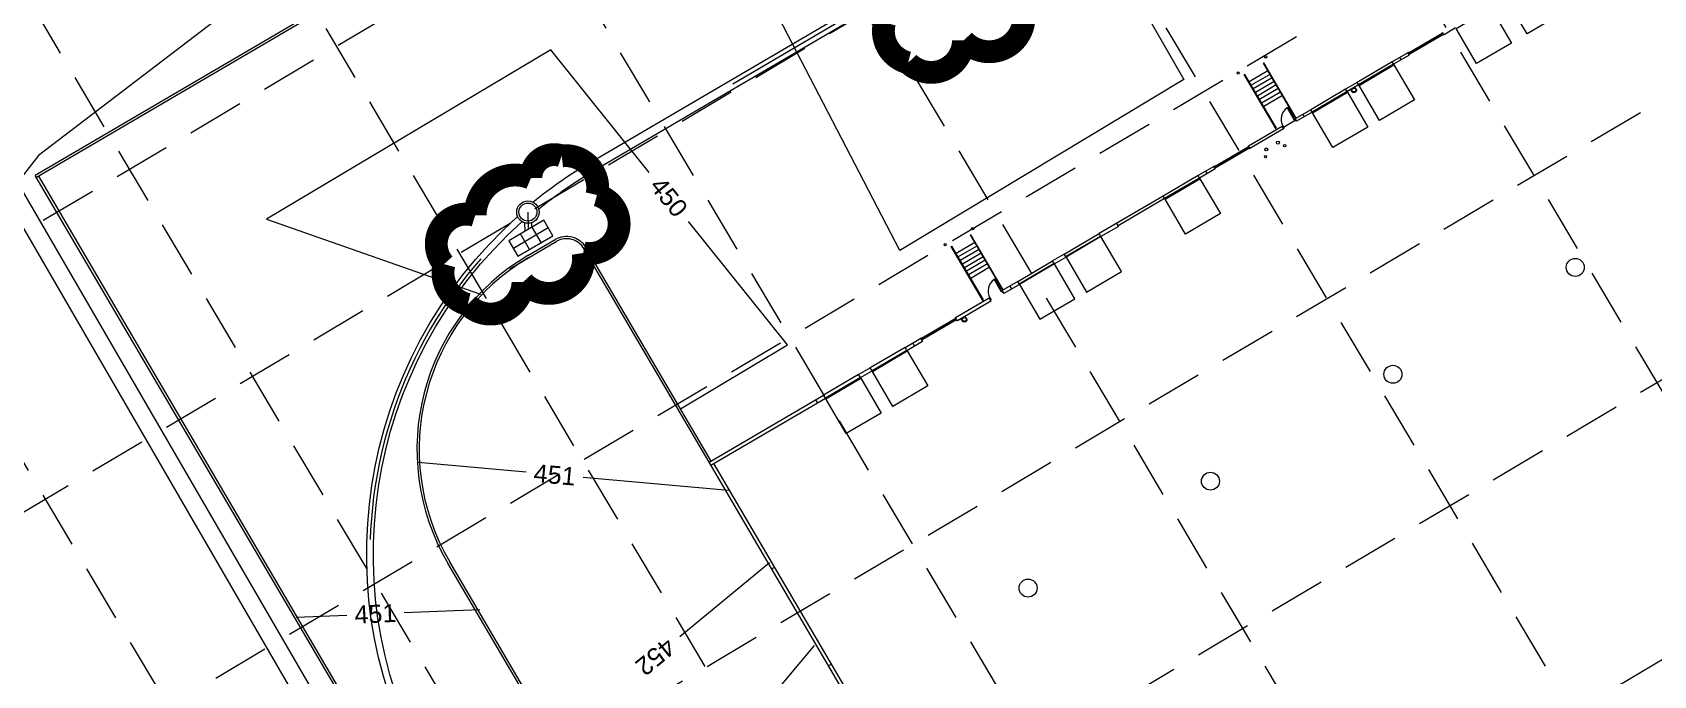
# Model space of a CAD drawing. Header units: inches. Extents: x 2527773 to 2531821, y 6906669 to 6910268.
# Drawn here: x 2528628.7 to 2528989, y 6908609.1 to 6908752.2 of the extents above; entities that cross this region are included whole.
import ezdxf
from ezdxf.enums import TextEntityAlignment as Align

# ---------------------------------------------------------------- set-up
doc = ezdxf.new("R2010")
doc.units = ezdxf.units.IN
doc.header["$MEASUREMENT"] = 0
doc.linetypes.add('DGN Style 4', pattern=[136.947622, 68.431042, -34.215521, 0.085539, -34.215521])
doc.linetypes.add('HIDDEN', pattern=[0.009525, 0.00635, -0.003175])
for name, color, linetype, lineweight in [('CE-GRADE-25128 - CE-GRAD-CONT-MAJR-LABL-STD1', 1, 'Continuous', 30), ('CE-GRADE-25128 - CE-GRAD-CONT-MAJR-LINE', 1, 'Continuous', 80), ('CE-GRADE-25128 - CE-GRAD-CONT-MINR-LABL-STD1', 40, 'Continuous', 30), ('CE-GRADE-25128 - CE-GRAD-CONT-MINR-LINE', 40, 'Continuous', 53), ('CE-PUTIL-25128 - CE-UTIL-STRM-INLT', 251, 'Continuous', 13), ('CE-PUTIL-25128 - CE-UTIL-STRM-RCP-CL3-48IN', 251, 'DGN Style 4', 13), ('CE-PUTIL-25128 - CE-UTIL-STRM-WALL', 251, 'Continuous', 13), ('CE-SITE-25128 - 906-BP-01$0$A-BOLLARD', 251, 'Continuous', 0), ('CE-SITE-25128 - 906-BP-01$0$A-DOCK DOOR LINE', 251, 'Continuous', 0), ('CE-SITE-25128 - 906-BP-01$0$A-DOCK-LEVELER', 251, 'Continuous', 0), ('CE-SITE-25128 - 906-BP-01$0$A-DOOR', 251, 'Continuous', 0), ('CE-SITE-25128 - 906-BP-01$0$A-DOOR-SHELL', 251, 'Continuous', 0), ('CE-SITE-25128 - 906-BP-01$0$A-FLOR', 251, 'Continuous', 0), ('CE-SITE-25128 - 906-BP-01$0$A-FLOR-STRS', 251, 'Continuous', 0), ('CE-SITE-25128 - 906-BP-01$0$A-WALL-SHELL', 251, 'Continuous', 0), ('CE-SITE-25128 - 906-BP-01$0$P-FIXT', 251, 'Continuous', 0), ('CE-SITE-25128 - a-paving', 251, 'Continuous', 0)]:
    doc.layers.add(name, color=color, linetype=linetype, lineweight=lineweight)
doc.layers.add('GRID', color=254, linetype='HIDDEN')
doc.layers.add('LEGEND', color=7, linetype='Continuous')
doc.styles.get("Standard").update_dxf_attribs({"font": 'ARIAL.TTF'})

# ---------------------------------------------------------------- blocks, each defined once
blk = doc.blocks.new('906-BP-01$0$A$C3CD811FF_2')
at = {"layer": 'CE-SITE-25128 - 906-BP-01$0$A-BOLLARD', "ltscale": 0.273403}
for centre in [(-1.96, 4.22), (-3.82, 3.13)]:
    blk.add_circle(centre, 0.0762, dxfattribs=at)
at = {"layer": 'CE-SITE-25128 - 906-BP-01$0$A-FLOR-STRS', "ltscale": 0.273403}
for p, q in [((-2.07, 3.81), (-2.1, 3.79)), ((0.04, 0.14), (-2.1, 3.79)), ((0.12, 0.07), (-2.07, 3.81)), ((-3.41, 3.02), (-3.37, 3.04)), ((-1.22, -0.71), (-3.41, 3.02)), ((-1.23, -0.61), (-3.37, 3.04)), ((-1.81, 3.28), (-3.08, 2.54)), ((-1.67, 3.04), (-2.94, 2.3)), ((-1.52, 2.8), (-2.8, 2.06)), ((-1.38, 2.56), (-2.65, 1.82)), ((-1.24, 2.32), (-2.51, 1.57)), ((-1.1, 2.08), (-2.37, 1.33)), ((-0.96, 1.84), (-2.23, 1.09)), ((-0.82, 1.6), (-2.09, 0.85)), ((0.04, 0.14), (0.07, 0.16)), ((-1.27, -0.63), (-1.23, -0.61))]:
    blk.add_line(p, q, dxfattribs=at)

msp = doc.modelspace()

# ---------------------------------------------------------------- linework, layer by layer
at = {"layer": 'CE-GRADE-25128 - CE-GRAD-CONT-MAJR-LINE', "color": 35, "linetype": 'Continuous', "lineweight": 0, "flags": 128}
for points in [[(2528868.08, 6908770.55), (2528884.63, 6908741.69), (2528821.49, 6908703.64), (2528783.61, 6908776.71), (2528844.47, 6908811.71), (2528861.13, 6908782.66)], [(2528765.78, 6908720.98), (2528743.87, 6908748.3), (2528680.68, 6908710.61), (2528728.23, 6908693.94)], [(2528772.72, 6908668.47), (2528796.52, 6908682.67), (2528774.52, 6908710.09)]]:
    msp.add_lwpolyline(points, dxfattribs=at)
at = {"layer": 'CE-GRADE-25128 - CE-GRAD-CONT-MINR-LABL-STD1', "color": 35, "linetype": 'Continuous', "lineweight": 0}
for p, q in [((2528687.32, 6908622.11), (2528698.55, 6908622.59)), ((2528711.26, 6908623.13), (2528728.1, 6908623.85))]:
    msp.add_line(p, q, dxfattribs=at)
at = {"layer": 'CE-GRADE-25128 - CE-GRAD-CONT-MINR-LINE', "color": 35, "linetype": 'Continuous', "lineweight": 0}
for p, q in [((2528620.55, 6908719.07), (2528694.24, 6908592)), ((2528738.42, 6908654.35), (2528714.44, 6908656.54)), ((2528783.36, 6908650.25), (2528751.1, 6908653.19)), ((2528792.51, 6908634.17), (2528772.58, 6908617.74))]:
    msp.add_line(p, q, dxfattribs=at)
at = {"layer": 'CE-GRADE-25128 - CE-GRAD-CONT-MINR-LINE', "color": 35, "linetype": 'Continuous', "lineweight": 0, "flags": 128}
for points in [[(2529133.48, 6909048.29), (2529092.28, 6909019.24), (2529085.81, 6909014.99), (2529049.71, 6908994.89), (2529035.81, 6908986.06), (2529008.36, 6908965.94), (2528995.92, 6908957.61), (2528956.79, 6908933.8), (2528930.11, 6908918.32), (2528910.72, 6908904.53), (2528855.31, 6908869.93), (2528833.89, 6908855.07), (2528780.18, 6908823.04), (2528754.86, 6908804.31), (2528719.31, 6908787.58), (2528704.46, 6908777.22), (2528670.6, 6908755.77), (2528630.03, 6908724.75), (2528625.36, 6908718.75), (2528701.88, 6908586.8), (2528710.59, 6908582.02)], [(2528802.42, 6908615.81), (2528770.97, 6908578.12), (2528843.96, 6908455.82)]]:
    msp.add_lwpolyline(points, dxfattribs=at)
at = {"layer": 'CE-PUTIL-25128 - CE-UTIL-STRM-INLT', "color": 5, "extrusion": (0, 0, -1)}
for p, q in [((2528743.33, 6908708.68), (2528735.57, 6908704.11)), ((2528741.76, 6908705.43), (2528739.73, 6908708.88)), ((2528739.17, 6908703.91), (2528737.14, 6908707.36))]:
    msp.add_line(p, q, dxfattribs=at)
at = {"layer": 'CE-PUTIL-25128 - CE-UTIL-STRM-INLT', "color": 5, "flags": 128}
msp.add_lwpolyline([(2528744.34, 6908706.95), (2528742.31, 6908710.4), (2528734.56, 6908705.84), (2528736.59, 6908702.39)], close=True, dxfattribs=at)
at = {"layer": 'CE-PUTIL-25128 - CE-UTIL-STRM-INLT', "color": 5, "lineweight": 0}
for radius in [2.5, 2]:
    msp.add_circle((2528738.81, 6908712.2), radius, dxfattribs=at)
at = {"layer": 'CE-PUTIL-25128 - CE-UTIL-STRM-RCP-CL3-48IN', "color": 5, "lineweight": 0}
msp.add_line((2528738.81, 6908712.2), (2528738.83, 6908708.33), dxfattribs=at)
at = {"layer": 'CE-PUTIL-25128 - CE-UTIL-STRM-RCP-CL3-48IN', "color": 5, "lineweight": 0, "flags": 128}
msp.add_lwpolyline([(2530918.43, 6908915.77), (2530890.12, 6908963.09), (2530239.22, 6909451.42, 0.302205), (2530018.05, 6909463.97), (2528753.12, 6908722.39, 0.415961), (2528717.73, 6908585.03), (2528785.5, 6908471), (2528781.08, 6908463.12)], format="xyb", dxfattribs=at)
at = {"layer": 'CE-PUTIL-25128 - CE-UTIL-STRM-WALL', "color": 5, "lineweight": 0}
for p, q in [((2528752.62, 6908723.25), (2528831.47, 6908769.48)), ((2528753.63, 6908721.52), (2528832.48, 6908767.75)), ((2528738.07, 6908709.82), (2528738.09, 6908707.89)), ((2528739.57, 6908709.83), (2528739.58, 6908708.77))]:
    msp.add_line(p, q, dxfattribs=at)
at = {"layer": 'CE-PUTIL-25128 - CE-UTIL-STRM-WALL', "color": 5, "lineweight": 0, "extrusion": (0, 0, -1)}
for radius, start, end in [(101, 50.8473, 59.6184), (99, 50.8604, 59.6184), (100.75, 329.2768, 48.1796), (99.25, 329.2768, 48.1694)]:
    msp.add_arc((-2528803.7, 6908636.12), radius, start, end, dxfattribs=at)
at = {"layer": 'CE-SITE-25128 - 906-BP-01$0$A-BOLLARD', "lineweight": 0, "ltscale": 0.273403}
for p, q in [((2528921.6, 6908739.42), (2528921.74, 6908739.5)), ((2528921.6, 6908739.42), (2528921.74, 6908739.5)), ((2528921.6, 6908739.41), (2528921.74, 6908739.49)), ((2528921.6, 6908739.41), (2528921.74, 6908739.49)), ((2528921.6, 6908739.41), (2528921.6, 6908739.42)), ((2528921.6, 6908739.41), (2528921.6, 6908739.42)), ((2528922.15, 6908738.8), (2528921.74, 6908739.5)), ((2528922.15, 6908738.8), (2528921.74, 6908739.5)), ((2528922.15, 6908738.79), (2528921.74, 6908739.49)), ((2528922.15, 6908738.79), (2528921.74, 6908739.49)), ((2528922.15, 6908738.8), (2528922.71, 6908738.85)), ((2528922.15, 6908738.8), (2528922.71, 6908738.85)), ((2528922.15, 6908738.79), (2528922.71, 6908738.84)), ((2528922.15, 6908738.79), (2528922.71, 6908738.84)), ((2528922.61, 6908740.01), (2528922.75, 6908740.09)), ((2528922.61, 6908740.01), (2528922.75, 6908740.09)), ((2528923.01, 6908739.31), (2528922.61, 6908740.01)), ((2528923.01, 6908739.31), (2528922.61, 6908740.01)), ((2528922.62, 6908740), (2528922.75, 6908740.08)), ((2528922.62, 6908740), (2528922.75, 6908740.08)), ((2528923.03, 6908739.31), (2528922.62, 6908740)), ((2528923.03, 6908739.31), (2528922.62, 6908740)), ((2528923.01, 6908739.31), (2528922.7, 6908738.84)), ((2528923.01, 6908739.31), (2528922.7, 6908738.84)), ((2528923.03, 6908739.31), (2528922.71, 6908738.84)), ((2528923.03, 6908739.31), (2528922.71, 6908738.84)), ((2528922.75, 6908740.08), (2528922.75, 6908740.09)), ((2528922.75, 6908740.08), (2528922.75, 6908740.09)), ((2528835, 6908688.42), (2528835.14, 6908688.5)), ((2528835, 6908688.41), (2528835.14, 6908688.49)), ((2528835, 6908688.41), (2528835, 6908688.42)), ((2528835.55, 6908687.8), (2528835.14, 6908688.5)), ((2528835.55, 6908687.79), (2528835.14, 6908688.49)), ((2528835.55, 6908687.8), (2528836.11, 6908687.85)), ((2528835.55, 6908687.79), (2528836.11, 6908687.84)), ((2528836.01, 6908689.01), (2528836.15, 6908689.09)), ((2528836.42, 6908688.31), (2528836.01, 6908689.01)), ((2528836.02, 6908689.01), (2528836.15, 6908689.08)), ((2528836.43, 6908688.31), (2528836.02, 6908689.01)), ((2528836.42, 6908688.31), (2528836.1, 6908687.84)), ((2528836.43, 6908688.31), (2528836.11, 6908687.84)), ((2528836.15, 6908689.08), (2528836.15, 6908689.09))]:
    msp.add_line(p, q, dxfattribs=at)
for centre, radius in [((2528907.01, 6908726.99), 0.25), ((2528902.76, 6908724.5), 0.25), ((2528971.62, 6908699.89), 2), ((2528931.08, 6908676.12), 2), ((2528890.53, 6908652.35), 2), ((2528849.99, 6908628.58), 2)]:
    msp.add_circle(centre, radius, dxfattribs=at)
at = {"layer": 'CE-SITE-25128 - 906-BP-01$0$A-DOCK DOOR LINE', "lineweight": 0, "ltscale": 0.273403}
for p, q in [((2528934.56, 6908747.62), (2528942.04, 6908752)), ((2528934.73, 6908747.33), (2528942.21, 6908751.72)), ((2528891.43, 6908722.33), (2528898.91, 6908726.72)), ((2528891.6, 6908722.05), (2528899.07, 6908726.43)), ((2528826.3, 6908684.15), (2528833.77, 6908688.53)), ((2528826.46, 6908683.86), (2528833.94, 6908688.25))]:
    msp.add_line(p, q, dxfattribs=at)
at = {"layer": 'CE-SITE-25128 - 906-BP-01$0$A-DOCK-LEVELER', "lineweight": 0, "ltscale": 0.273403, "flags": 128}
for points in [[(2528968.65, 6908756.37), (2528960.89, 6908751.82), (2528956.33, 6908759.59), (2528964.1, 6908764.14), (2528968.65, 6908756.37)], [(2528957.43, 6908749.8), (2528949.67, 6908745.25), (2528945.12, 6908753.01), (2528952.88, 6908757.56), (2528957.43, 6908749.8)], [(2528935.87, 6908737.16), (2528928.1, 6908732.6), (2528923.55, 6908740.37), (2528931.32, 6908744.92), (2528935.87, 6908737.16)], [(2528925.52, 6908731.09), (2528917.75, 6908726.54), (2528913.2, 6908734.3), (2528920.96, 6908738.85), (2528925.52, 6908731.09)], [(2528892.73, 6908711.87), (2528884.97, 6908707.32), (2528880.42, 6908715.08), (2528888.18, 6908719.63), (2528892.73, 6908711.87)], [(2528862.97, 6908694.42), (2528870.74, 6908698.97), (2528866.18, 6908706.74), (2528858.42, 6908702.18), (2528862.97, 6908694.42)], [(2528852.62, 6908688.35), (2528860.38, 6908692.9), (2528855.83, 6908700.67), (2528848.07, 6908696.12), (2528852.62, 6908688.35)], [(2528827.69, 6908673.54), (2528819.92, 6908668.99), (2528815.37, 6908676.75), (2528823.13, 6908681.31), (2528827.69, 6908673.54)], [(2528817.33, 6908667.47), (2528809.57, 6908662.92), (2528805.02, 6908670.68), (2528812.78, 6908675.24), (2528817.33, 6908667.47)]]:
    msp.add_lwpolyline(points, dxfattribs=at)
at = {"layer": 'CE-SITE-25128 - 906-BP-01$0$A-DOOR', "lineweight": 0, "ltscale": 0.273403}
for p, q in [((2528931.23, 6908745.06), (2528923.47, 6908740.51)), ((2528923.55, 6908740.37), (2528931.32, 6908744.92)), ((2528931.32, 6908744.92), (2528931.23, 6908745.06)), ((2528923.47, 6908740.51), (2528923.55, 6908740.37)), ((2528920.88, 6908739), (2528913.12, 6908734.44)), ((2528913.2, 6908734.3), (2528920.96, 6908738.85)), ((2528920.96, 6908738.85), (2528920.88, 6908739)), ((2528913.12, 6908734.44), (2528913.2, 6908734.3)), ((2528906.48, 6908731.26), (2528906.63, 6908731.34)), ((2528906.48, 6908731.26), (2528906.74, 6908730.82)), ((2528906.63, 6908731.34), (2528906.88, 6908730.91)), ((2528906.74, 6908730.82), (2528906.88, 6908730.91)), ((2528909.36, 6908732.94), (2528909.07, 6908732.77)), ((2528909.36, 6908732.94), (2528909.21, 6908732.86)), ((2528909.21, 6908732.86), (2528909.47, 6908732.43)), ((2528909.36, 6908732.94), (2528909.61, 6908732.51)), ((2528909.61, 6908732.51), (2528909.47, 6908732.43)), ((2528888.1, 6908719.78), (2528880.33, 6908715.23)), ((2528880.42, 6908715.08), (2528888.18, 6908719.63)), ((2528888.18, 6908719.63), (2528888.1, 6908719.78)), ((2528880.33, 6908715.23), (2528880.42, 6908715.08)), ((2528858.33, 6908702.33), (2528866.1, 6908706.88)), ((2528866.18, 6908706.74), (2528858.42, 6908702.18)), ((2528866.1, 6908706.88), (2528866.18, 6908706.74)), ((2528847.98, 6908696.26), (2528855.75, 6908700.81)), ((2528855.75, 6908700.81), (2528855.83, 6908700.67)), ((2528858.42, 6908702.18), (2528858.33, 6908702.33)), ((2528855.83, 6908700.67), (2528848.07, 6908696.12)), ((2528844.23, 6908694.76), (2528843.94, 6908694.59)), ((2528844.23, 6908694.76), (2528844.08, 6908694.67)), ((2528844.08, 6908694.67), (2528844.34, 6908694.24)), ((2528844.23, 6908694.76), (2528844.48, 6908694.33)), ((2528844.48, 6908694.33), (2528844.34, 6908694.24)), ((2528848.07, 6908696.12), (2528847.98, 6908696.26)), ((2528841.35, 6908693.07), (2528841.49, 6908693.16)), ((2528841.35, 6908693.07), (2528841.6, 6908692.64)), ((2528841.49, 6908693.16), (2528841.75, 6908692.72)), ((2528841.6, 6908692.64), (2528841.75, 6908692.72)), ((2528826.42, 6908683.62), (2528826.5, 6908683.47)), ((2528823.05, 6908681.45), (2528815.29, 6908676.9)), ((2528815.37, 6908676.75), (2528823.13, 6908681.31)), ((2528823.13, 6908681.31), (2528823.05, 6908681.45)), ((2528815.29, 6908676.9), (2528815.37, 6908676.75)), ((2528812.7, 6908675.38), (2528804.93, 6908670.83)), ((2528805.02, 6908670.68), (2528812.78, 6908675.24)), ((2528812.78, 6908675.24), (2528812.7, 6908675.38)), ((2528804.93, 6908670.83), (2528805.02, 6908670.68))]:
    msp.add_line(p, q, dxfattribs=at)
at = {"layer": 'CE-SITE-25128 - 906-BP-01$0$A-DOOR', "lineweight": 0, "ltscale": 0.273403, "flags": 128}
for points in [[(2528909.21, 6908732.86), (2528907.7, 6908735.45), (2528907.55, 6908735.36), (2528909.07, 6908732.77)], [(2528844.08, 6908694.67), (2528842.56, 6908697.26), (2528842.42, 6908697.18), (2528843.94, 6908694.59)]]:
    msp.add_lwpolyline(points, close=True, dxfattribs=at)
at = {"layer": 'CE-SITE-25128 - 906-BP-01$0$A-DOOR', "lineweight": 0, "ltscale": 0.273403}
for centre in [(2528909.22, 6908732.86), (2528844.09, 6908694.67)]:
    msp.add_arc(centre, 3.01, 123.723, 210.3121, dxfattribs=at)
at = {"layer": 'CE-SITE-25128 - 906-BP-01$0$A-DOOR-SHELL', "lineweight": 0, "ltscale": 0.273403}
for p, q in [((2528934.65, 6908747.48), (2528942.12, 6908751.86)), ((2528891.51, 6908722.19), (2528898.99, 6908726.57)), ((2528826.38, 6908684.01), (2528833.86, 6908688.39))]:
    msp.add_line(p, q, dxfattribs=at)
at = {"layer": 'CE-SITE-25128 - 906-BP-01$0$A-DOOR-SHELL', "lineweight": 0, "ltscale": 0.273403, "flags": 128}
for points in [[(2528942.14, 6908752.16), (2528942, 6908752.08), (2528942.25, 6908751.64), (2528942.39, 6908751.73)], [(2528934.52, 6908747.69), (2528934.38, 6908747.61), (2528934.63, 6908747.18), (2528934.77, 6908747.26)], [(2528899.01, 6908726.87), (2528898.86, 6908726.79), (2528899.12, 6908726.36), (2528899.26, 6908726.44)], [(2528891.39, 6908722.41), (2528891.24, 6908722.32), (2528891.5, 6908721.89), (2528891.64, 6908721.97)], [(2528833.87, 6908688.69), (2528833.73, 6908688.6), (2528833.98, 6908688.17), (2528834.13, 6908688.26)], [(2528826.25, 6908684.22), (2528826.11, 6908684.14), (2528826.36, 6908683.71), (2528826.51, 6908683.79)]]:
    msp.add_lwpolyline(points, close=True, dxfattribs=at)
at = {"layer": 'CE-SITE-25128 - 906-BP-01$0$A-FLOR', "lineweight": 0, "ltscale": 0.273403}
for p, q in [((2528930.93, 6908745.59), (2528923.16, 6908741.03)), ((2528920.57, 6908739.52), (2528912.81, 6908734.96)), ((2528887.79, 6908720.3), (2528880.03, 6908715.75)), ((2528858.03, 6908702.85), (2528865.79, 6908707.4)), ((2528847.68, 6908696.78), (2528855.44, 6908701.33)), ((2528822.66, 6908682.11), (2528814.9, 6908677.56)), ((2528812.31, 6908676.05), (2528804.54, 6908671.49))]:
    msp.add_line(p, q, dxfattribs=at)
at = {"layer": 'CE-SITE-25128 - 906-BP-01$0$A-WALL-SHELL', "lineweight": 0, "ltscale": 0.273403}
for p, q in [((2528942.45, 6908751.64), (2528942.14, 6908752.16)), ((2528945.03, 6908753.16), (2528942.45, 6908751.64)), ((2528934.38, 6908747.61), (2528930.93, 6908745.59)), ((2528934.68, 6908747.09), (2528934.38, 6908747.61)), ((2528931.23, 6908745.06), (2528930.93, 6908745.59)), ((2528934.68, 6908747.09), (2528931.23, 6908745.06)), ((2528932.96, 6908746.08), (2528932.65, 6908746.6)), ((2528923.16, 6908741.03), (2528920.57, 6908739.52)), ((2528923.47, 6908740.51), (2528920.88, 6908739)), ((2528923.47, 6908740.51), (2528923.16, 6908741.03)), ((2528920.88, 6908739), (2528920.57, 6908739.52)), ((2528912.81, 6908734.96), (2528909.36, 6908732.94)), ((2528913.12, 6908734.44), (2528909.66, 6908732.42)), ((2528911.39, 6908733.43), (2528911.08, 6908733.95)), ((2528913.12, 6908734.44), (2528912.81, 6908734.96)), ((2528906.48, 6908731.26), (2528899.01, 6908726.87)), ((2528906.79, 6908730.73), (2528899.31, 6908726.35)), ((2528906.48, 6908731.26), (2528906.79, 6908730.73)), ((2528906.75, 6908731.12), (2528909.34, 6908732.64)), ((2528909.36, 6908732.94), (2528909.66, 6908732.42)), ((2528899.31, 6908726.35), (2528899.01, 6908726.87)), ((2528891.24, 6908722.32), (2528887.79, 6908720.3)), ((2528888.1, 6908719.78), (2528887.79, 6908720.3)), ((2528891.55, 6908721.8), (2528888.1, 6908719.78)), ((2528889.82, 6908720.79), (2528889.52, 6908721.31)), ((2528891.55, 6908721.8), (2528891.24, 6908722.32)), ((2528880.03, 6908715.75), (2528865.79, 6908707.4)), ((2528880.33, 6908715.23), (2528869.98, 6908709.16)), ((2528880.33, 6908715.23), (2528880.03, 6908715.75)), ((2528870.07, 6908709.01), (2528866.18, 6908706.74)), ((2528870.07, 6908709.01), (2528869.68, 6908709.68)), ((2528870.07, 6908709.01), (2528869.98, 6908709.16)), ((2528866.18, 6908706.74), (2528865.79, 6908707.4)), ((2528858.03, 6908702.85), (2528855.44, 6908701.33)), ((2528855.83, 6908700.67), (2528855.44, 6908701.33)), ((2528858.42, 6908702.18), (2528855.83, 6908700.67)), ((2528858.42, 6908702.18), (2528858.03, 6908702.85)), ((2528847.68, 6908696.78), (2528844.23, 6908694.76)), ((2528844.23, 6908694.76), (2528844.62, 6908694.09)), ((2528848.07, 6908696.12), (2528844.62, 6908694.09)), ((2528846.34, 6908695.1), (2528845.95, 6908695.77)), ((2528848.07, 6908696.12), (2528847.68, 6908696.78)), ((2528841.35, 6908693.07), (2528833.87, 6908688.69)), ((2528841.74, 6908692.41), (2528834.26, 6908688.02)), ((2528841.35, 6908693.07), (2528841.74, 6908692.41)), ((2528834.26, 6908688.02), (2528833.87, 6908688.69)), ((2528822.66, 6908682.11), (2528826.11, 6908684.14)), ((2528823.05, 6908681.45), (2528826.5, 6908683.47)), ((2528824.77, 6908682.46), (2528824.38, 6908683.13)), ((2528826.5, 6908683.47), (2528826.11, 6908684.14)), ((2528826.5, 6908683.47), (2528826.11, 6908684.14)), ((2528823.05, 6908681.45), (2528822.66, 6908682.11)), ((2528812.31, 6908676.05), (2528814.9, 6908677.56)), ((2528812.7, 6908675.38), (2528812.31, 6908676.05)), ((2528812.7, 6908675.38), (2528815.29, 6908676.9)), ((2528815.29, 6908676.9), (2528814.9, 6908677.56)), ((2528779.09, 6908656.57), (2528804.54, 6908671.49)), ((2528779.48, 6908655.91), (2528804.93, 6908670.83)), ((2528803.21, 6908669.82), (2528802.82, 6908670.48)), ((2528804.93, 6908670.83), (2528804.54, 6908671.49)), ((2528811.13, 6908601.94), (2528779.09, 6908656.57)), ((2528811.79, 6908602.33), (2528780.15, 6908656.3)), ((2528793.67, 6908633.24), (2528793, 6908632.85)), ((2528806.31, 6908611.67), (2528805.65, 6908611.28))]:
    msp.add_line(p, q, dxfattribs=at)
at = {"layer": 'CE-SITE-25128 - 906-BP-01$0$P-FIXT', "lineweight": 0, "ltscale": 0.273403}
for centre, radius in [((2528922.42, 6908739.33), 0.417), ((2528922.42, 6908739.33), 0.417), ((2528902.92, 6908726.13), 0.333), ((2528905.51, 6908727.65), 0.333), ((2528835.82, 6908688.33), 0.417)]:
    msp.add_circle(centre, radius, dxfattribs=at)
at = {"layer": 'CE-SITE-25128 - a-paving', "lineweight": 0, "ltscale": 0.273403}
for p, q in [((2529163.95, 6909033.78), (2528629.28, 6908720.33)), ((2529164.21, 6909033.34), (2528629.53, 6908719.9)), ((2528777.45, 6908467.8), (2528629.3, 6908720.3)), ((2528777.83, 6908468.14), (2528630.07, 6908720.18)), ((2528734.77, 6908699.58), (2528745.1, 6908705.66)), ((2528738.79, 6908702.52), (2528744.85, 6908706.09)), ((2528779.1, 6908656.57), (2528751.1, 6908704.32)), ((2528779.53, 6908656.82), (2528751.7, 6908704.31)), ((2528999.36, 6908159.74), (2528721.02, 6908634.13)), ((2528999.79, 6908160), (2528721.45, 6908634.38))]:
    msp.add_line(p, q, dxfattribs=at)
for centre, radius, start, end in [((2528747.39, 6908701.78), 5, 30.3699, 120.4741), ((2528747.39, 6908701.78), 4.5, 30.3699, 120.4741), ((2528764.14, 6908659.43), 50, 120.4741, 210.4016), ((2528764.14, 6908659.43), 49.5, 120.4741, 210.4016)]:
    msp.add_arc(centre, radius, start, end, dxfattribs=at)
at = {"layer": 'GRID', "color": 252, "linetype": 'HIDDEN', "lineweight": 0, "ltscale": 2000}
for p, q in [((2527959.52, 6908311.58), (2530814.21, 6910006.82)), ((2527986.87, 6908265.54), (2530841.55, 6909960.78)), ((2528014.21, 6908219.5), (2530868.89, 6909914.74)), ((2528041.55, 6908173.45), (2530896.24, 6909868.69)), ((2528068.89, 6908127.41), (2530923.58, 6909822.65)), ((2528096.24, 6908081.37), (2530950.92, 6909776.61)), ((2528771.02, 6909042.61), (2529728.13, 6907430.89)), ((2528724.98, 6909015.27), (2529682.09, 6907403.55)), ((2528678.93, 6908987.92), (2529636.04, 6907376.2)), ((2528632.89, 6908960.58), (2529590, 6907348.86)), ((2528586.85, 6908933.24), (2529543.96, 6907321.52)), ((2528540.8, 6908905.9), (2529497.91, 6907294.18)), ((2528494.76, 6908878.55), (2529451.87, 6907266.83))]:
    msp.add_line(p, q, dxfattribs=at)
at = {"layer": 'LEGEND', "color": 170, "ltscale": 100, "const_width": 5.08}
for points in [[(2528824.99, 6908765.2, 0.520567), (2528824.99, 6908765.2, 0.765195), (2528818.07, 6908754.37, 0.417879), (2528823.32, 6908745.39, 0.6649), (2528835.63, 6908750.37, 0.744833), (2528848.99, 6908756.86, 0.975642), (2528852.05, 6908769.76, 0.520567), (2528844.22, 6908778.45, 0.520567), (2528837.37, 6908773.49, 0.540264), (2528824.99, 6908765.2)], [(2528727.08, 6908711.45, 0.520567), (2528727.08, 6908711.45, 0.765195), (2528720.16, 6908700.62, 0.417879), (2528725.41, 6908691.64, 0.6649), (2528737.71, 6908696.62, 0.744833), (2528751.08, 6908703.11, 0.975642), (2528754.14, 6908716, 0.520567), (2528746.31, 6908724.7, 0.520567), (2528739.46, 6908719.74, 0.540264), (2528727.08, 6908711.45)]]:
    msp.add_lwpolyline(points, format="xyb", close=True, dxfattribs=at)

# ---------------------------------------------------------------- block references
at = {"layer": 'CE-SITE-25128 - 906-BP-01$0$A-FLOR-STRS', "lineweight": 0, "ltscale": 0.273403, "xscale": 3.280833333333333, "yscale": 3.280833333333333, "zscale": 3.280833333333333}
for p in [(2528909.21, 6908732.86), (2528844.08, 6908694.67)]:
    msp.add_blockref('906-BP-01$0$A$C3CD811FF_2', p, dxfattribs=at)

# ---------------------------------------------------------------- texts
at = {"layer": 'CE-GRADE-25128 - CE-GRAD-CONT-MAJR-LABL-STD1', "color": 35, "linetype": 'Continuous', "lineweight": 0}
msp.add_text('450', height=4, rotation=308.7406, dxfattribs=at).set_placement((2528770.15, 6908715.54), align=Align.MIDDLE_CENTER)
at = {"layer": 'CE-GRADE-25128 - CE-GRAD-CONT-MINR-LABL-STD1', "color": 35, "linetype": 'Continuous', "lineweight": 0}
for s, rotation, p in [('451', 354.7833, (2528744.76, 6908653.77)), ('451', 2.4358, (2528704.9, 6908622.86)), ('452', 219.5065, (2528767.2, 6908613.3))]:
    msp.add_text(s, height=4, rotation=rotation, dxfattribs=at).set_placement(p, align=Align.MIDDLE_CENTER)

doc.saveas('drawing.dxf')
